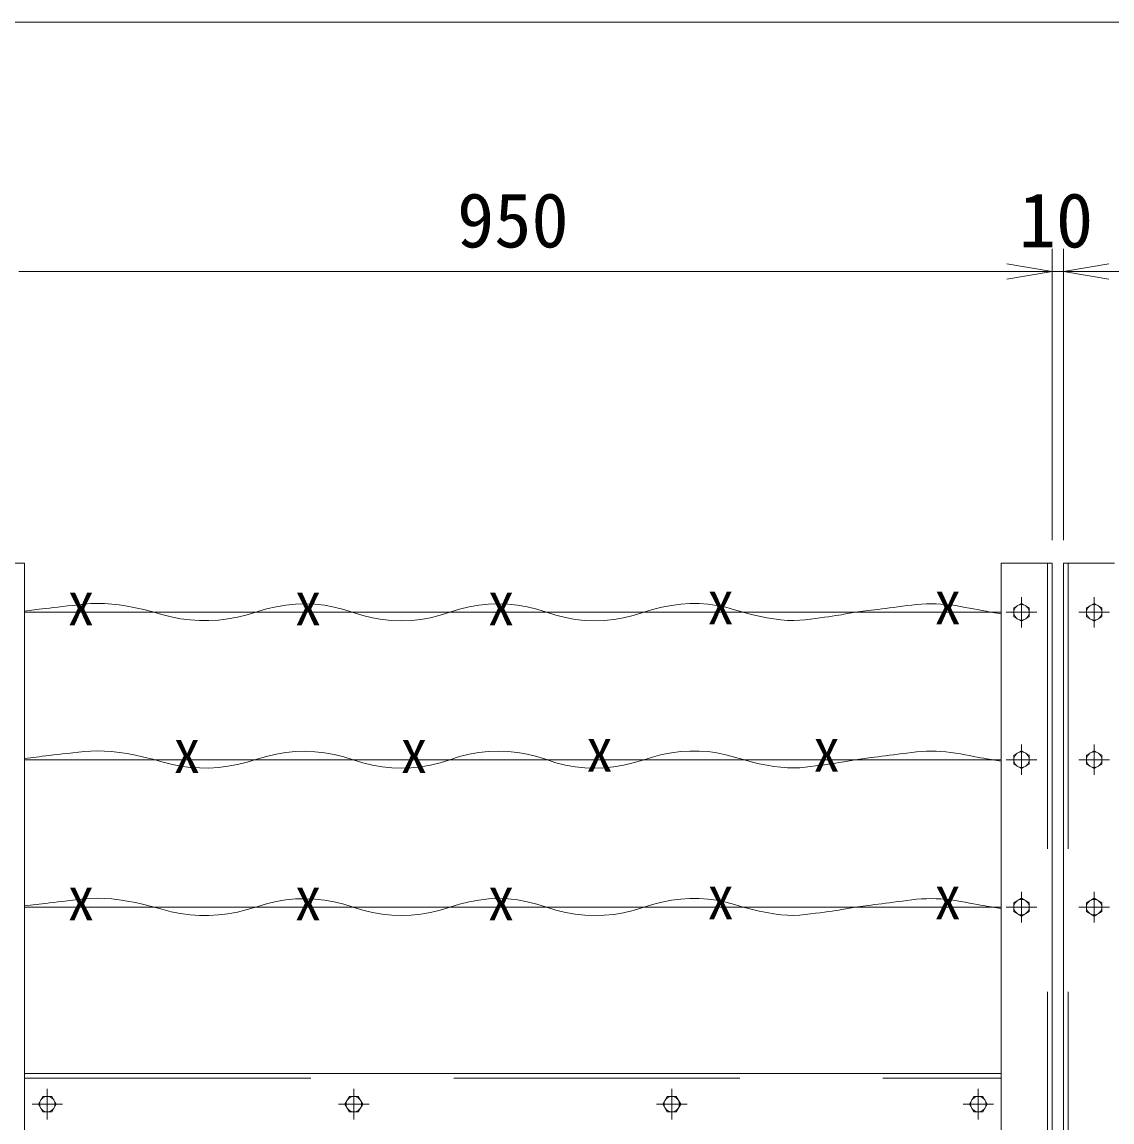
# Model space of a CAD drawing. Units: millimetres, scale not verified. Extents: x -5936 to 5936, y -4198 to 4198.
# Drawn here: x 671 to 1631, y 871 to 1840 of the extents above; entities that cross this region are included whole.
import ezdxf
from ezdxf.enums import TextEntityAlignment as Align

# ---------------------------------------------------------------- set-up
doc = ezdxf.new("R2010")
doc.units = ezdxf.units.MM
doc.header["$LTSCALE"] = 30
doc.linetypes.add('USER2', pattern=[12.6, 8.4, -4.2])
doc.linetypes.add('USER3', pattern=[50.5, 30, -9, 2.5, -9])
for name, color, linetype, lineweight in [('0-1_27', 3, 'Continuous', 9), ('0-2_D-STR1', 1, 'Continuous', 9), ('0-6_0', 7, 'Continuous', 9), ('0-8_D-STR-DIM', 7, 'Continuous', 9), ('0-D_D-STR3', 3, 'Continuous', 9)]:
    doc.layers.add(name, color=color, linetype=linetype, lineweight=lineweight)
doc.styles.add('ＭＳ ゴシック', font='')
doc.styles.get('ＭＳ ゴシック').set_extended_font_data('MS Gothic')

# ---------------------------------------------------------------- blocks, each defined once
blk = doc.blocks.new('_OPEN')
at = {"layer": '0-6_0'}
blk.add_line((-30, 5), (0, 0), dxfattribs=at)
blk.add_lwpolyline([(-30, -5), (0, 0), (-30, 0)], dxfattribs=at)

msp = doc.modelspace()

# ---------------------------------------------------------------- linework, layer by layer
at = {"layer": '0-1_27'}
for p, q in [((1532.99, 1320.21), (672.99, 1320.21)), ((1532.99, 1190.31), (672.99, 1190.31)), ((1532.99, 1060.4), (672.99, 1060.4))]:
    msp.add_line(p, q, dxfattribs=at)
at = {"layer": '0-2_D-STR1'}
for p, q in [((672.99, 1363.51), (627.99, 1363.51)), ((672.99, 1363.51), (672.99, -1011.2)), ((1577.99, 1363.51), (1532.99, 1363.51)), ((1532.99, 1363.51), (1532.99, -1011.2)), ((1577.99, 1363.51), (1577.99, -1056.2)), ((1587.99, 1363.51), (1632.99, 1363.51)), ((1587.99, 1363.51), (1587.99, -1056.2)), ((672.99, 913.8), (1532.99, 913.8))]:
    msp.add_line(p, q, dxfattribs=at)
at = {"layer": '0-2_D-STR1', "linetype": 'USER2'}
for p, q in [((1573.99, 1363.79), (1573.99, -1052.2)), ((1591.99, 1363.79), (1591.99, -1052.2)), ((672.99, 909.8), (1532.99, 909.8))]:
    msp.add_line(p, q, dxfattribs=at)
at = {"layer": '0-2_D-STR1', "linetype": 'USER3'}
for p, q in [((1550.99, 1306.78), (1550.99, 1333.66)), ((1614.99, 1306.78), (1614.99, 1333.66)), ((1564.43, 1320.21), (1537.54, 1320.21)), ((1601.56, 1320.21), (1628.44, 1320.21)), ((1550.99, 1176.88), (1550.99, 1203.76)), ((1614.99, 1176.88), (1614.99, 1203.76)), ((1564.43, 1190.31), (1537.54, 1190.31)), ((1601.56, 1190.31), (1628.44, 1190.31)), ((1550.99, 1046.97), (1550.99, 1073.85)), ((1614.99, 1046.97), (1614.99, 1073.85)), ((1564.43, 1060.4), (1537.54, 1060.4)), ((1601.56, 1060.4), (1628.44, 1060.4)), ((692.99, 873.37), (692.99, 900.25)), ((962.99, 873.37), (962.99, 900.25)), ((1242.99, 873.37), (1242.99, 900.25)), ((1512.99, 873.37), (1512.99, 900.25)), ((706.43, 886.8), (679.54, 886.8)), ((976.43, 886.8), (949.54, 886.8)), ((1256.43, 886.8), (1229.54, 886.8)), ((1499.56, 886.8), (1526.44, 886.8))]:
    msp.add_line(p, q, dxfattribs=at)
at = {"layer": '0-2_D-STR1'}
for points in [[(1550.99, 1328.05), (1544.2, 1324.13), (1544.2, 1316.29), (1550.99, 1312.37), (1557.78, 1316.29), (1557.78, 1324.13)], [(1614.99, 1328.05), (1621.78, 1324.13), (1621.78, 1316.29), (1614.99, 1312.37), (1608.2, 1316.29), (1608.2, 1324.13)], [(1550.99, 1198.15), (1544.2, 1194.23), (1544.2, 1186.39), (1550.99, 1182.47), (1557.78, 1186.39), (1557.78, 1194.23)], [(1614.99, 1198.15), (1621.78, 1194.23), (1621.78, 1186.39), (1614.99, 1182.47), (1608.2, 1186.39), (1608.2, 1194.23)], [(1550.99, 1068.24), (1544.2, 1064.32), (1544.2, 1056.48), (1550.99, 1052.56), (1557.78, 1056.48), (1557.78, 1064.32)], [(1614.99, 1068.24), (1621.78, 1064.32), (1621.78, 1056.48), (1614.99, 1052.56), (1608.2, 1056.48), (1608.2, 1064.32)], [(685.15, 886.8), (689.07, 893.59), (696.91, 893.59), (700.83, 886.8), (696.91, 880.01), (689.07, 880.01)], [(955.15, 886.8), (959.07, 893.59), (966.91, 893.59), (970.83, 886.8), (966.91, 880.01), (959.07, 880.01)], [(1235.15, 886.8), (1239.07, 893.59), (1246.91, 893.59), (1250.83, 886.8), (1246.91, 880.01), (1239.07, 880.01)], [(1520.83, 886.8), (1516.91, 893.59), (1509.07, 893.59), (1505.15, 886.8), (1509.07, 880.01), (1516.91, 880.01)]]:
    msp.add_lwpolyline(points, close=True, dxfattribs=at)
for centre in [(1550.99, 1320.21), (1614.99, 1320.21), (1550.99, 1190.31), (1614.99, 1190.31), (1550.99, 1060.4), (1614.99, 1060.4), (692.99, 886.8), (962.99, 886.8), (1242.99, 886.8), (1512.99, 886.8)]:
    msp.add_circle(centre, 6.8, dxfattribs=at)
at = {"layer": '0-8_D-STR-DIM'}
for p, q in [((2550.49, 1840.34), (615.49, 1840.34)), ((1577.99, 1383.79), (1577.99, 1640.48)), ((1577.99, 1383.79), (1577.99, 1640.48)), ((1587.99, 1383.79), (1587.99, 1640.48)), ((1587.99, 1383.79), (1587.99, 1640.48)), ((1537.99, 1620.48), (667.99, 1620.48)), ((667.99, 1620.48), (707.99, 1620.48)), ((1537.99, 1620.48), (1497.99, 1620.48)), ((1577.99, 1620.48), (1587.99, 1620.48)), ((1627.99, 1620.48), (1667.99, 1620.48)), ((1627.99, 1620.48), (2507.99, 1620.48))]:
    msp.add_line(p, q, dxfattribs=at)
at = {"layer": '0-D_D-STR3'}
for points in [[(672.99, 1321.23), (685.85, 1322.86), (688.56, 1323.2), (691.56, 1323.57), (694.85, 1323.96), (698.41, 1324.38), (702.27, 1324.82), (706.41, 1325.29), (710.83, 1325.79), (715.54, 1326.32), (720.53, 1326.87), (725.81, 1327.44), (731.37, 1327.88), (737.21, 1328.02), (743.33, 1327.87), (749.72, 1327.4), (756.4, 1326.64), (763.35, 1325.58), (770.58, 1324.22), (778.09, 1322.56), (785.88, 1320.6), (793.95, 1318.34), (802.17, 1316.19), (810.42, 1314.57), (818.7, 1313.48), (827.01, 1312.91), (835.36, 1312.88), (843.73, 1313.37), (852.13, 1314.38), (860.56, 1315.93), (869.01, 1318), (877.5, 1320.6), (886.01, 1323.17), (894.51, 1325.16), (903.01, 1326.57), (911.52, 1327.4), (920.02, 1327.64), (928.52, 1327.3), (937.02, 1326.38), (945.52, 1324.87)], [(945.52, 1324.87), (954.02, 1322.78), (962.52, 1320.11), (971.02, 1317.45), (979.52, 1315.38), (988.02, 1313.9), (996.52, 1313.02), (1005.02, 1312.73), (1013.51, 1313.04), (1022.01, 1313.94), (1030.51, 1315.44), (1039.01, 1317.53), (1047.51, 1320.22), (1056.02, 1322.91), (1064.52, 1325), (1073.02, 1326.49), (1081.52, 1327.39), (1090.02, 1327.69), (1098.52, 1327.4), (1107.02, 1326.51), (1115.52, 1325.03), (1124.02, 1322.95), (1132.52, 1320.27), (1141.02, 1317.6), (1149.52, 1315.5), (1158.02, 1314), (1166.52, 1313.09), (1175.02, 1312.76), (1183.52, 1313.02), (1192.02, 1313.87), (1200.52, 1315.31), (1209.02, 1317.34), (1217.52, 1319.95), (1225.97, 1322.59), (1234.35, 1324.71), (1242.63, 1326.29), (1250.84, 1327.34), (1258.95, 1327.86), (1266.99, 1327.86), (1274.93, 1327.32)], [(1274.93, 1327.32), (1282.79, 1326.25), (1290.57, 1324.65), (1298.26, 1322.52), (1305.77, 1320.28), (1313, 1318.33), (1319.94, 1316.69), (1326.6, 1315.35), (1332.97, 1314.3), (1339.06, 1313.56), (1344.87, 1313.12), (1350.4, 1312.98), (1355.64, 1313.13), (1360.59, 1313.59), (1365.27, 1314.19), (1369.66, 1314.76), (1373.77, 1315.3), (1377.59, 1315.82), (1381.13, 1316.32), (1384.39, 1316.79), (1387.37, 1317.24), (1390.06, 1317.66), (1392.47, 1318.05), (1394.59, 1318.42), (1404.51, 1320.21)], [(1404.51, 1320.21), (1418.69, 1322.03), (1421.6, 1322.41), (1424.66, 1322.8), (1427.86, 1323.21), (1431.21, 1323.64), (1434.7, 1324.09), (1438.34, 1324.56), (1442.13, 1325.05), (1446.06, 1325.55), (1450.13, 1326.08), (1454.35, 1326.62), (1458.65, 1327.1), (1462.94, 1327.45), (1467.23, 1327.66), (1471.51, 1327.74), (1475.8, 1327.68), (1480.08, 1327.48), (1484.36, 1327.15), (1488.63, 1326.68), (1492.9, 1326.07), (1497.17, 1325.33), (1501.3, 1324.55), (1505.15, 1323.83), (1508.71, 1323.16), (1511.99, 1322.56), (1514.99, 1322.01), (1517.71, 1321.51), (1520.14, 1321.08), (1522.29, 1320.7), (1524.17, 1320.38), (1525.75, 1320.12), (1532.99, 1318.96)], [(672.99, 1191.33), (685.85, 1192.96), (688.56, 1193.3), (691.56, 1193.66), (694.85, 1194.05), (698.41, 1194.47), (702.27, 1194.92), (706.41, 1195.39), (710.83, 1195.89), (715.54, 1196.41), (720.53, 1196.96), (725.81, 1197.54), (731.37, 1197.98), (737.21, 1198.12), (743.33, 1197.96), (749.72, 1197.5), (756.4, 1196.74), (763.35, 1195.68), (770.58, 1194.32), (778.09, 1192.66), (785.88, 1190.7), (793.95, 1188.44), (802.17, 1186.29), (810.42, 1184.67), (818.7, 1183.58), (827.01, 1183.01), (835.36, 1182.97), (843.73, 1183.46), (852.13, 1184.48), (860.56, 1186.03), (869.01, 1188.1), (877.5, 1190.7), (886.01, 1193.27), (894.51, 1195.26), (903.01, 1196.67), (911.52, 1197.49), (920.02, 1197.73), (928.52, 1197.39), (937.02, 1196.47), (945.52, 1194.97)], [(945.52, 1194.97), (954.02, 1192.88), (962.52, 1190.21), (971.02, 1187.54), (979.52, 1185.47), (988.02, 1184), (996.52, 1183.12), (1005.02, 1182.83), (1013.51, 1183.14), (1022.01, 1184.04), (1030.51, 1185.54), (1039.01, 1187.63), (1047.51, 1190.32), (1056.02, 1193), (1064.52, 1195.09), (1073.02, 1196.59), (1081.52, 1197.49), (1090.02, 1197.79), (1098.52, 1197.5), (1107.02, 1196.61), (1115.52, 1195.12), (1124.02, 1193.05), (1132.52, 1190.37), (1141.02, 1187.69), (1149.52, 1185.6), (1158.02, 1184.1), (1166.52, 1183.18), (1175.02, 1182.86), (1183.52, 1183.12), (1192.02, 1183.97), (1200.52, 1185.41), (1209.02, 1187.43), (1217.52, 1190.05), (1225.97, 1192.69), (1234.35, 1194.8), (1242.63, 1196.39), (1250.84, 1197.44), (1258.95, 1197.96), (1266.99, 1197.95), (1274.93, 1197.41)], [(1274.93, 1197.41), (1282.79, 1196.35), (1290.57, 1194.75), (1298.26, 1192.62), (1305.77, 1190.37), (1313, 1188.43), (1319.94, 1186.79), (1326.6, 1185.44), (1332.97, 1184.4), (1339.06, 1183.66), (1344.87, 1183.21), (1350.4, 1183.07), (1355.64, 1183.23), (1360.59, 1183.69), (1365.27, 1184.28), (1369.66, 1184.85), (1373.77, 1185.4), (1377.59, 1185.92), (1381.13, 1186.42), (1384.39, 1186.89), (1387.37, 1187.33), (1390.06, 1187.75), (1392.47, 1188.15), (1394.59, 1188.52), (1404.51, 1190.31)], [(1404.51, 1190.31), (1418.69, 1192.13), (1421.6, 1192.51), (1424.66, 1192.9), (1427.86, 1193.31), (1431.21, 1193.74), (1434.7, 1194.19), (1438.34, 1194.66), (1442.13, 1195.14), (1446.06, 1195.65), (1450.13, 1196.17), (1454.35, 1196.72), (1458.65, 1197.2), (1462.94, 1197.55), (1467.23, 1197.76), (1471.51, 1197.83), (1475.8, 1197.77), (1480.08, 1197.58), (1484.36, 1197.24), (1488.63, 1196.78), (1492.9, 1196.17), (1497.17, 1195.43), (1501.3, 1194.65), (1505.15, 1193.92), (1508.71, 1193.26), (1511.99, 1192.65), (1514.99, 1192.1), (1517.71, 1191.61), (1520.14, 1191.17), (1522.29, 1190.8), (1524.17, 1190.48), (1525.75, 1190.22), (1532.99, 1189.06)], [(672.99, 1061.42), (685.85, 1063.05), (688.56, 1063.39), (691.56, 1063.76), (694.85, 1064.15), (698.41, 1064.57), (702.27, 1065.01), (706.41, 1065.49), (710.83, 1065.98), (715.54, 1066.51), (720.53, 1067.06), (725.81, 1067.64), (731.37, 1068.08), (737.21, 1068.22), (743.33, 1068.06), (749.72, 1067.6), (756.4, 1066.84), (763.35, 1065.78), (770.58, 1064.42), (778.09, 1062.75), (785.88, 1060.79), (793.95, 1058.53), (802.17, 1056.38), (810.42, 1054.76), (818.7, 1053.67), (827.01, 1053.11), (835.36, 1053.07), (843.73, 1053.56), (852.13, 1054.58), (860.56, 1056.12), (869.01, 1058.19), (877.5, 1060.79), (886.01, 1063.37), (894.51, 1065.36), (903.01, 1066.76), (911.52, 1067.59), (920.02, 1067.83), (928.52, 1067.49), (937.02, 1066.57), (945.52, 1065.06)], [(945.52, 1065.06), (954.02, 1062.97), (962.52, 1060.3), (971.02, 1057.64), (979.52, 1055.57), (988.02, 1054.09), (996.52, 1053.21), (1005.02, 1052.93), (1013.51, 1053.23), (1022.01, 1054.14), (1030.51, 1055.63), (1039.01, 1057.73), (1047.51, 1060.41), (1056.02, 1063.1), (1064.52, 1065.19), (1073.02, 1066.68), (1081.52, 1067.58), (1090.02, 1067.89), (1098.52, 1067.59), (1107.02, 1066.7), (1115.52, 1065.22), (1124.02, 1063.14), (1132.52, 1060.47), (1141.02, 1057.79), (1149.52, 1055.7), (1158.02, 1054.19), (1166.52, 1053.28), (1175.02, 1052.95), (1183.52, 1053.21), (1192.02, 1054.06), (1200.52, 1055.5), (1209.02, 1057.53), (1217.52, 1060.14), (1225.97, 1062.79), (1234.35, 1064.9), (1242.63, 1066.48), (1250.84, 1067.53), (1258.95, 1068.06), (1266.99, 1068.05), (1274.93, 1067.51)], [(1274.93, 1067.51), (1282.79, 1066.44), (1290.57, 1064.84), (1298.26, 1062.71), (1305.77, 1060.47), (1313, 1058.53), (1319.94, 1056.88), (1326.6, 1055.54), (1332.97, 1054.5), (1339.06, 1053.75), (1344.87, 1053.31), (1350.4, 1053.17), (1355.64, 1053.33), (1360.59, 1053.78), (1365.27, 1054.38), (1369.66, 1054.95), (1373.77, 1055.5), (1377.59, 1056.02), (1381.13, 1056.51), (1384.39, 1056.98), (1387.37, 1057.43), (1390.06, 1057.85), (1392.47, 1058.24), (1394.59, 1058.61), (1404.51, 1060.4)], [(1404.51, 1060.4), (1418.69, 1062.23), (1421.6, 1062.6), (1424.66, 1062.99), (1427.86, 1063.41), (1431.21, 1063.84), (1434.7, 1064.29), (1438.34, 1064.75), (1442.13, 1065.24), (1446.06, 1065.74), (1450.13, 1066.27), (1454.35, 1066.81), (1458.65, 1067.3), (1462.94, 1067.64), (1467.23, 1067.86), (1471.51, 1067.93), (1475.8, 1067.87), (1480.08, 1067.67), (1484.36, 1067.34), (1488.63, 1066.87), (1492.9, 1066.27), (1497.17, 1065.52), (1501.3, 1064.74), (1505.15, 1064.02), (1508.71, 1063.35), (1511.99, 1062.75), (1514.99, 1062.2), (1517.71, 1061.71), (1520.14, 1061.27), (1522.29, 1060.89), (1524.17, 1060.58), (1525.75, 1060.31), (1532.99, 1059.15)]]:
    msp.add_lwpolyline(points, dxfattribs=at)

# ---------------------------------------------------------------- block references
at = {"layer": '0-8_D-STR-DIM', "xscale": 1.333333, "yscale": 1.333333}
msp.add_blockref('_OPEN', (1577.99, 1620.48), dxfattribs=at)
msp.add_blockref('_OPEN', (1577.99, 1620.48), dxfattribs=at)
at = {"layer": '0-8_D-STR-DIM', "xscale": 1.333333, "yscale": 1.333333, "rotation": 180}
msp.add_blockref('_OPEN', (1587.99, 1620.48), dxfattribs=at)
msp.add_blockref('_OPEN', (1587.99, 1620.48), dxfattribs=at)

# ---------------------------------------------------------------- texts
at = {"layer": '0-1_27', "style": 'ＭＳ ゴシック', "width": 1.2}
for p in [(1274.27, 1300.9), (1474.27, 1300.9), (710.89, 1299.94), (910.89, 1299.94), (1080.89, 1299.94), (804.18, 1170.1), (1004.18, 1170.1), (1167.57, 1171.07), (1367.57, 1171.07), (710.89, 1040.13), (910.89, 1040.13), (1080.89, 1040.13), (1274.27, 1041.09), (1474.27, 1041.09)]:
    msp.add_text('X', height=28.81, dxfattribs=at).set_placement(p, align=Align.BOTTOM_LEFT)
at = {"layer": '0-8_D-STR-DIM', "style": 'ＭＳ ゴシック'}
for s, p in [('950', (1053.87, 1627.23)), ('10', (1548.59, 1627.23))]:
    msp.add_text(s, height=48.17, dxfattribs=at).set_placement(p, align=Align.BOTTOM_LEFT)

doc.saveas('drawing.dxf')
